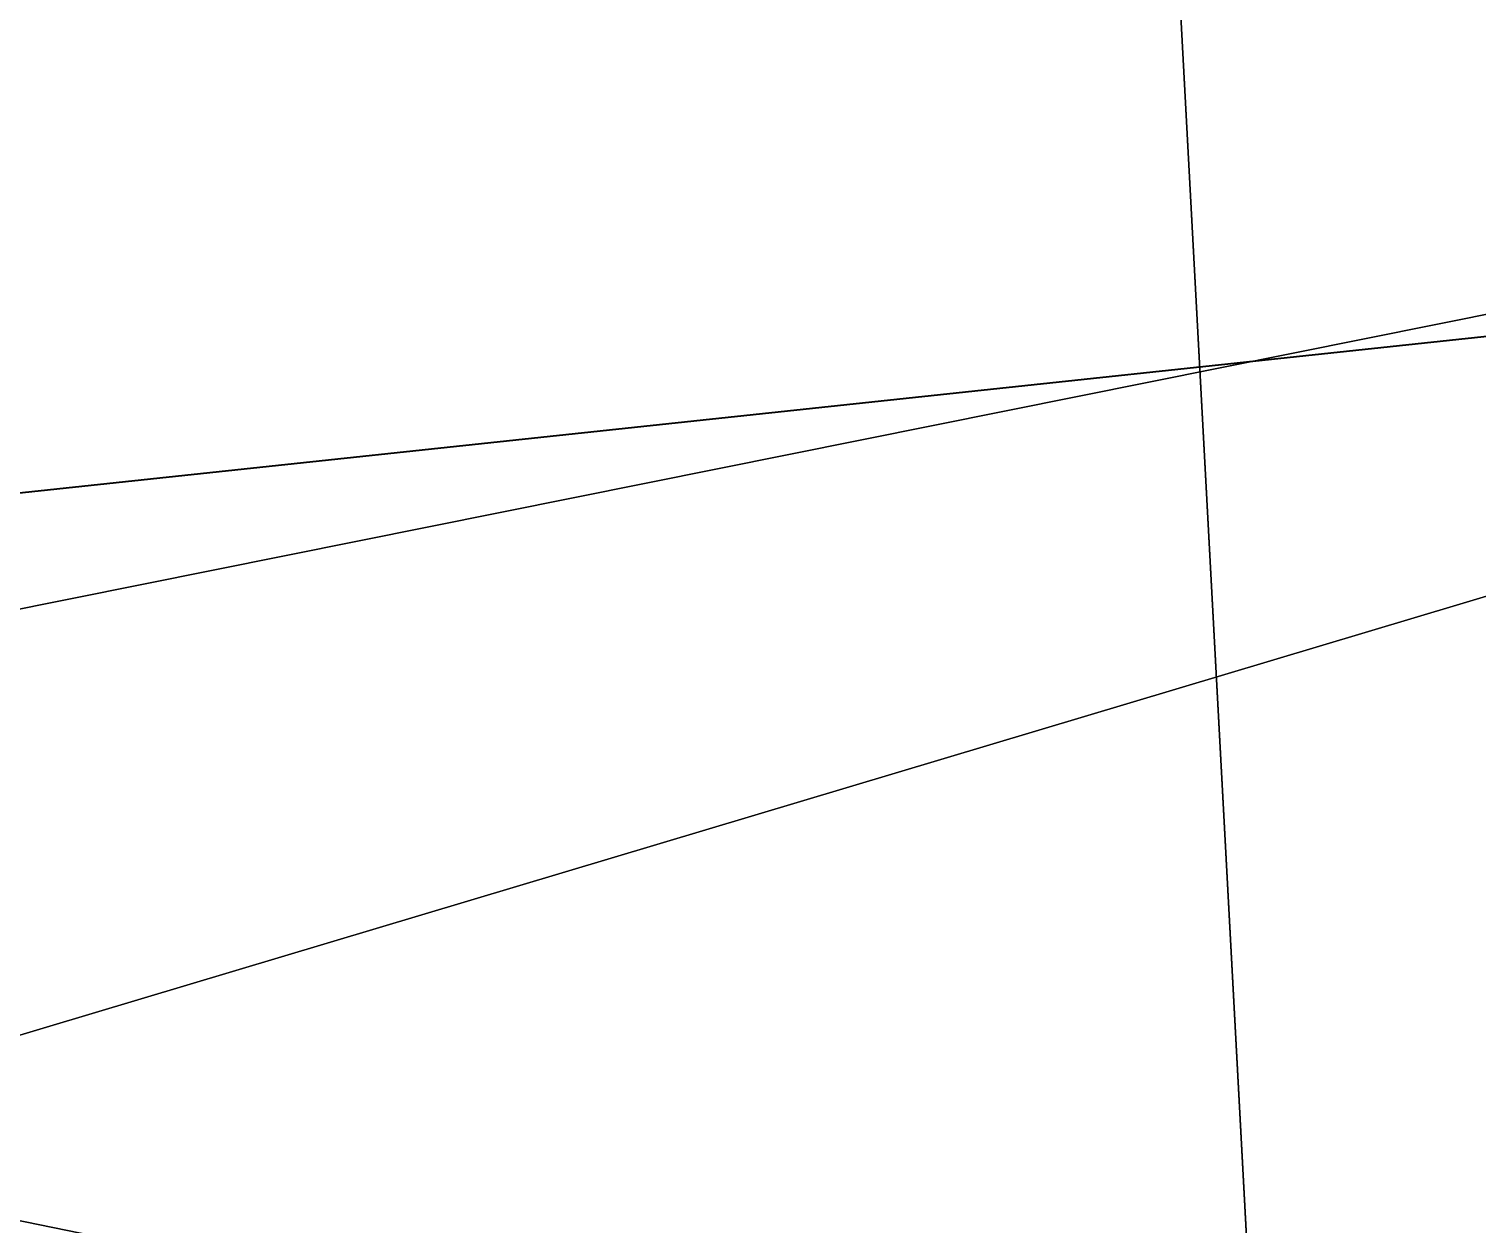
# Model space of a CAD drawing. Header units: metres. Extents: x 503497 to 504361, y 6966567 to 6966857.
# Drawn here: x 504150.0915 to 504150.3932, y 6966712.3499 to 6966712.5988 of the extents above; entities that cross this region are included whole.
import ezdxf

# ---------------------------------------------------------------- set-up
doc = ezdxf.new("R2010")
doc.units = ezdxf.units.M

msp = doc.modelspace()

# ---------------------------------------------------------------- linework, layer by layer
at = {"layer": 'SHADOW_APPROVED_20260111T072000'}
for points in [[(504144.5661, 6966713.0647), (504153.1826, 6966711.7206), (504080.0088, 6966726.6246), (504071.3923, 6966727.9687), (504144.5661, 6966713.0647)], [(504153.1826, 6966711.7206), (504152.9477, 6966710.2148), (504079.7739, 6966725.1188), (504080.0088, 6966726.6246), (504153.1826, 6966711.7206)]]:
    msp.add_lwpolyline(points, close=True, dxfattribs=at)
at = {"layer": 'SHADOW_APPROVED_20260621T120000'}
for points in [[(504149.5371, 6966727.3537), (504149.9912, 6966730.2649), (504152.8572, 6966677.0421), (504152.4031, 6966674.1309), (504149.5371, 6966727.3537)], [(504158.3042, 6966725.9861), (504149.5371, 6966727.3537), (504152.4031, 6966674.1309), (504161.1702, 6966672.7633), (504158.3042, 6966725.9861)]]:
    msp.add_lwpolyline(points, close=True, dxfattribs=at)
at = {"layer": 'SHADOW_APPROVED_20261221T150000'}
for points in [[(504127.8093, 6966710.1258), (504128.3574, 6966713.6393), (504166.0513, 6966717.6596), (504165.5032, 6966714.1461), (504127.8093, 6966710.1258)], [(504125.9354, 6966710.4181), (504127.8093, 6966710.1258), (504165.5032, 6966714.1461), (504163.6293, 6966714.4384), (504125.9354, 6966710.4181)]]:
    msp.add_lwpolyline(points, close=True, dxfattribs=at)
at = {"layer": 'SHADOW_APPROVED_20261221T160000'}
for points in [[(504137.1539, 6966693.1239), (504139.8525, 6966710.4238), (504204.6812, 6966723.4325), (504201.9826, 6966706.1326), (504137.1539, 6966693.1239)], [(504139.8525, 6966710.4238), (504143.9181, 6966709.7896), (504208.7468, 6966722.7983), (504204.6812, 6966723.4325), (504139.8525, 6966710.4238)], [(504139.8525, 6966710.4238), (504139.8525, 6966710.4238), (504204.6812, 6966723.4325), (504204.6812, 6966723.4325), (504139.8525, 6966710.4238)]]:
    msp.add_lwpolyline(points, close=True, dxfattribs=at)
at = {"layer": 'SHADOW_APPROVED_20261221T170000'}
for points in [[(504144.1851, 6966710.622), (504144.5661, 6966713.0647), (504247.766, 6966743.9523), (504247.385, 6966741.5096), (504144.1851, 6966710.622)], [(504140.7719, 6966711.1544), (504144.1851, 6966710.622), (504247.385, 6966741.5096), (504243.9718, 6966742.042), (504140.7719, 6966711.1544)]]:
    msp.add_lwpolyline(points, close=True, dxfattribs=at)
at = {"layer": 'SHADOW_COMPARATOR_RL48_20260111T072000'}
for points in [[(504144.5661, 6966713.0647), (504153.1826, 6966711.7206), (504107.5553, 6966721.014), (504098.9388, 6966722.3581), (504144.5661, 6966713.0647)], [(504153.1826, 6966711.7206), (504152.9477, 6966710.2148), (504107.3204, 6966719.5082), (504107.5553, 6966721.014), (504153.1826, 6966711.7206)]]:
    msp.add_lwpolyline(points, close=True, dxfattribs=at)
at = {"layer": 'SHADOW_COMPARATOR_RL48_20260621T120000'}
for points in [[(504149.5371, 6966727.3537), (504149.9912, 6966730.2649), (504151.6255, 6966699.9151), (504151.1714, 6966697.0039), (504149.5371, 6966727.3537)], [(504158.3042, 6966725.9861), (504149.5371, 6966727.3537), (504151.1714, 6966697.0039), (504159.9385, 6966695.6363), (504158.3042, 6966725.9861)]]:
    msp.add_lwpolyline(points, close=True, dxfattribs=at)
at = {"layer": 'SHADOW_COMPARATOR_RL48_20261221T150000'}
for points in [[(504127.8093, 6966710.1258), (504128.3574, 6966713.6393), (504151.8613, 6966716.1462), (504151.3132, 6966712.6327), (504127.8093, 6966710.1258)], [(504125.9354, 6966710.4181), (504127.8093, 6966710.1258), (504151.3132, 6966712.6327), (504149.4393, 6966712.925), (504125.9354, 6966710.4181)]]:
    msp.add_lwpolyline(points, close=True, dxfattribs=at)
at = {"layer": 'SHADOW_COMPARATOR_RL48_20261221T170000'}
for points in [[(504144.1851, 6966710.622), (504144.5661, 6966713.0647), (504208.9161, 6966732.3246), (504208.5351, 6966729.8819), (504144.1851, 6966710.622)], [(504140.7719, 6966711.1544), (504144.1851, 6966710.622), (504208.5351, 6966729.8819), (504205.1219, 6966730.4143), (504140.7719, 6966711.1544)]]:
    msp.add_lwpolyline(points, close=True, dxfattribs=at)

doc.saveas('drawing.dxf')
